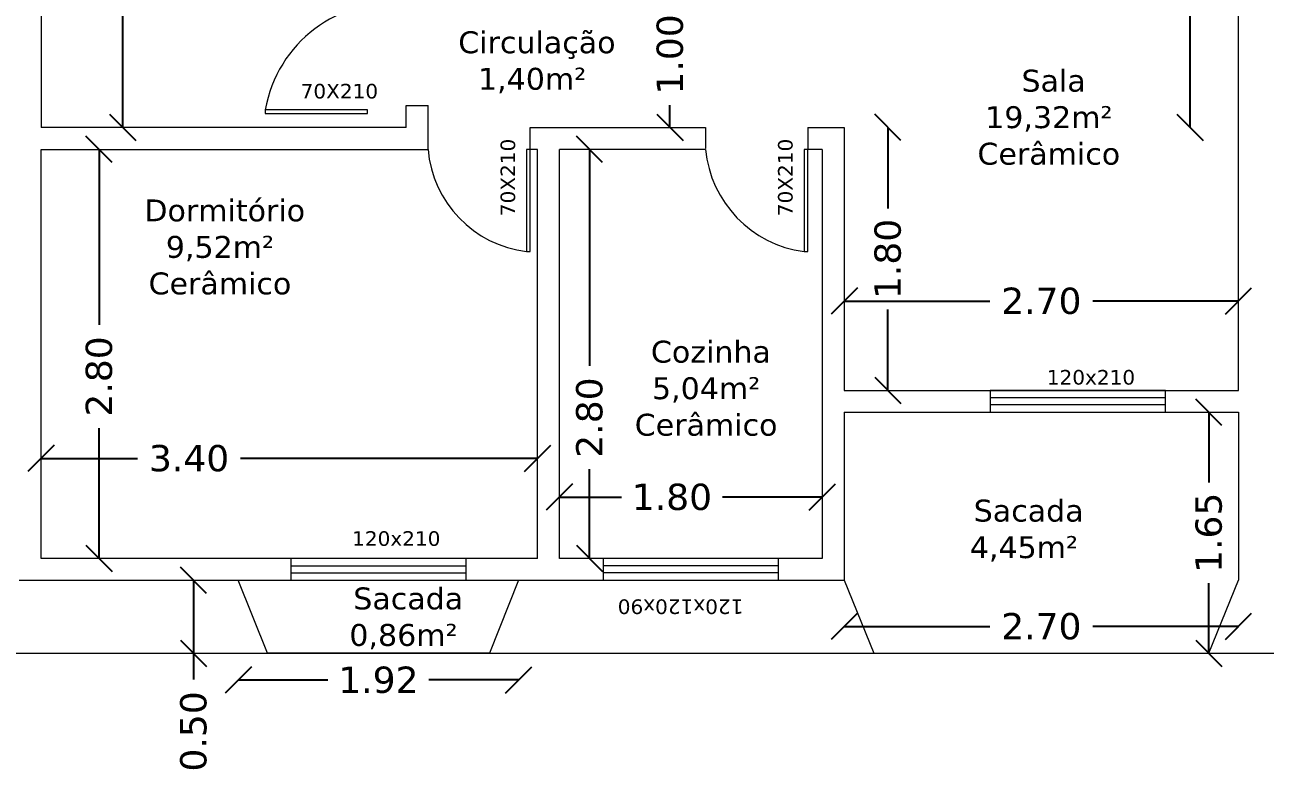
# Model space of a CAD drawing. Header units: millimetres. Extents: x 634 to 830, y -342 to -254.
# Drawn here: x 651.71 to 660.2, y -308.67 to -303.57 of the extents above; entities that cross this region are included whole.
import ezdxf

# ---------------------------------------------------------------- set-up
doc = ezdxf.new("R2010")
doc.units = ezdxf.units.MM
for name, color, linetype in [('Camada1', 6, 'Continuous'), ('Camada2', 1, 'Continuous'), ('Camada3', 2, 'Continuous'), ('Camada4', 2, 'Continuous'), ('ESQUADRIA', 2, 'Continuous'), ('PAREDE', 6, 'Continuous')]:
    doc.layers.add(name, color=color, linetype=linetype)
doc.styles.add('REGUA60', font='romansx2.shx', dxfattribs={"width": 1.4})
doc.styles.get("Standard").update_dxf_attribs({"font": 'verdana.ttf'})
doc.dimstyles.get("Standard").update_dxf_attribs({"dimtxt": 0.18, "dimasz": 0.18, "dimexe": 0.18, "dimexo": 0.0625, "dimgap": 0.09, "dimtad": 0, "dimzin": 0, "dimdsep": 46, "dimtxsty": 'Standard', "dimblk": 'OBLIQUE', "dimcen": 0.09, "dimse1": 1, "dimse2": 1, "dimadec": 0, "dimazin": 0, "dimtfac": 1, "dimtofl": 0, "dimtmove": 0, "dimatfit": 3, "dimldrblk": 'OBLIQUE', "dimfxl": 0, "dimtolj": 1, "dimtzin": 0, "dimarcsym": 0})

# ---------------------------------------------------------------- blocks, each defined once
blk = doc.blocks.new('_Oblique')
at = {"color": 0, "linetype": 'ByBlock', "lineweight": -2}
blk.add_line((-0.5, -0.5), (0.5, 0.5), dxfattribs=at)
blk = doc.blocks.new('*D286')
at = {"layer": 'Camada3', "color": 0, "lineweight": -2, "transparency": 16777216}
for p, q in [((652.3799, -300.5231), (652.3799, -302.0459)), ((652.3799, -304.2731), (652.3799, -302.7504))]:
    blk.add_line(p, q, dxfattribs=at)
at = {"layer": 'Defpoints', "color": 0, "lineweight": 0, "transparency": 16777216}
for p in [(651.8211, -300.5231), (652.3799, -300.5231), (651.8211, -304.2731)]:
    blk.add_point(p, dxfattribs=at)
at = {"layer": 'Camada3', "color": 0, "lineweight": -2, "transparency": 16777216, "xscale": 0.18, "yscale": 0.18, "zscale": 0.18}
for p, rotation in [((652.3799, -300.5231), 90), ((652.3799, -304.2731), 270)]:
    blk.add_blockref('_Oblique', p, dxfattribs=dict(at, rotation=rotation))
at = {"layer": 'Camada3', "color": 0, "lineweight": 0, "transparency": 16777216, "insert": (652.3799, -302.3981), "char_height": 0.18, "attachment_point": 5, "rotation": 90}
blk.add_mtext('\\A1;3.75', dxfattribs=at)
blk = doc.blocks.new('*D287')
at = {"layer": 'Camada3', "color": 0, "lineweight": -2, "transparency": 16777216}
for p, q in [((652.2185, -304.4231), (652.2185, -305.6246)), ((652.2185, -307.2231), (652.2185, -306.331))]:
    blk.add_line(p, q, dxfattribs=at)
at = {"layer": 'Defpoints', "color": 0, "lineweight": 0, "transparency": 16777216}
for p in [(651.8211, -304.4231), (651.8211, -307.2231), (652.2185, -307.2231)]:
    blk.add_point(p, dxfattribs=at)
at = {"layer": 'Camada3', "color": 0, "lineweight": -2, "transparency": 16777216, "xscale": 0.18, "yscale": 0.18, "zscale": 0.18}
for p, rotation in [((652.2185, -304.4231), 90), ((652.2185, -307.2231), 270)]:
    blk.add_blockref('_Oblique', p, dxfattribs=dict(at, rotation=rotation))
at = {"layer": 'Camada3', "color": 0, "lineweight": 0, "transparency": 16777216, "insert": (652.2185, -305.9778), "char_height": 0.18, "attachment_point": 5, "rotation": 90}
blk.add_mtext('\\A1;2.80', dxfattribs=at)
blk = doc.blocks.new('*D264')
at = {"layer": 'Camada3', "color": 0, "lineweight": -2, "transparency": 16777216}
for p, q in [((651.8211, -306.5385), (652.4818, -306.5385)), ((655.2211, -306.5385), (653.1876, -306.5385))]:
    blk.add_line(p, q, dxfattribs=at)
at = {"layer": 'Defpoints', "color": 0, "lineweight": 0, "transparency": 16777216}
for p in [(651.8211, -306.5385), (651.8211, -307.2231), (655.2211, -307.2231)]:
    blk.add_point(p, dxfattribs=at)
at = {"layer": 'Camada3', "color": 0, "lineweight": -2, "transparency": 16777216, "xscale": 0.18, "yscale": 0.18, "zscale": 0.18, "rotation": 180}
blk.add_blockref('_Oblique', (651.8211, -306.5385), dxfattribs=at)
at = {"layer": 'Camada3', "color": 0, "lineweight": -2, "transparency": 16777216, "xscale": 0.18, "yscale": 0.18, "zscale": 0.18}
blk.add_blockref('_Oblique', (655.2211, -306.5385), dxfattribs=at)
at = {"layer": 'Camada3', "color": 0, "lineweight": 0, "transparency": 16777216, "insert": (652.8347, -306.5385), "char_height": 0.18, "attachment_point": 5}
blk.add_mtext('\\A1;3.40', dxfattribs=at)
blk = doc.blocks.new('*D265')
at = {"layer": 'Camada3', "color": 0, "lineweight": -2, "transparency": 16777216}
for p, q in [((657.3211, -305.4612), (658.3179, -305.4612)), ((660.0211, -305.4612), (659.0243, -305.4612))]:
    blk.add_line(p, q, dxfattribs=at)
at = {"layer": 'Defpoints', "color": 0, "lineweight": 0, "transparency": 16777216}
for p in [(660.0211, -305.4612), (657.3211, -306.0731), (660.0211, -306.0731)]:
    blk.add_point(p, dxfattribs=at)
at = {"layer": 'Camada3', "color": 0, "lineweight": -2, "transparency": 16777216, "xscale": 0.18, "yscale": 0.18, "zscale": 0.18, "rotation": 180}
blk.add_blockref('_Oblique', (657.3211, -305.4612), dxfattribs=at)
at = {"layer": 'Camada3', "color": 0, "lineweight": -2, "transparency": 16777216, "xscale": 0.18, "yscale": 0.18, "zscale": 0.18}
blk.add_blockref('_Oblique', (660.0211, -305.4612), dxfattribs=at)
at = {"layer": 'Camada3', "color": 0, "lineweight": 0, "transparency": 16777216, "insert": (658.6711, -305.4612), "char_height": 0.18, "attachment_point": 5}
blk.add_mtext('\\A1;2.70', dxfattribs=at)
blk = doc.blocks.new('*D266')
at = {"layer": 'Camada3', "color": 0, "lineweight": -2, "transparency": 16777216}
for p, q in [((655.5767, -304.4231), (655.5767, -305.9058)), ((655.5767, -307.2231), (655.5767, -306.6122))]:
    blk.add_line(p, q, dxfattribs=at)
at = {"layer": 'Defpoints', "color": 0, "lineweight": 0, "transparency": 16777216}
for p in [(657.1711, -304.4231), (655.5767, -307.2231), (657.1711, -307.2231)]:
    blk.add_point(p, dxfattribs=at)
at = {"layer": 'Camada3', "color": 0, "lineweight": -2, "transparency": 16777216, "xscale": 0.18, "yscale": 0.18, "zscale": 0.18}
for p, rotation in [((655.5767, -304.4231), 90), ((655.5767, -307.2231), 270)]:
    blk.add_blockref('_Oblique', p, dxfattribs=dict(at, rotation=rotation))
at = {"layer": 'Camada3', "color": 0, "lineweight": 0, "transparency": 16777216, "insert": (655.5767, -306.259), "char_height": 0.18, "attachment_point": 5, "rotation": 90}
blk.add_mtext('\\A1;2.80', dxfattribs=at)
blk = doc.blocks.new('*D267')
at = {"layer": 'Camada3', "color": 0, "lineweight": -2, "transparency": 16777216}
for p, q in [((655.3711, -306.8034), (655.7949, -306.8034)), ((657.1711, -306.8034), (656.4873, -306.8034))]:
    blk.add_line(p, q, dxfattribs=at)
at = {"layer": 'Defpoints', "color": 0, "lineweight": 0, "transparency": 16777216}
for p in [(657.1711, -306.8034), (655.3711, -307.2231), (657.1711, -307.2231)]:
    blk.add_point(p, dxfattribs=at)
at = {"layer": 'Camada3', "color": 0, "lineweight": -2, "transparency": 16777216, "xscale": 0.18, "yscale": 0.18, "zscale": 0.18, "rotation": 180}
blk.add_blockref('_Oblique', (655.3711, -306.8034), dxfattribs=at)
at = {"layer": 'Camada3', "color": 0, "lineweight": -2, "transparency": 16777216, "xscale": 0.18, "yscale": 0.18, "zscale": 0.18}
blk.add_blockref('_Oblique', (657.1711, -306.8034), dxfattribs=at)
at = {"layer": 'Camada3', "color": 0, "lineweight": 0, "transparency": 16777216, "insert": (656.1411, -306.8034), "char_height": 0.18, "attachment_point": 5}
blk.add_mtext('\\A1;1.80', dxfattribs=at)
blk = doc.blocks.new('*D292')
at = {"layer": 'Camada3', "color": 0, "lineweight": -2, "transparency": 16777216}
for p, q in [((657.6199, -304.2731), (657.6199, -304.827)), ((657.6199, -306.0731), (657.6199, -305.5193))]:
    blk.add_line(p, q, dxfattribs=at)
at = {"layer": 'Defpoints', "color": 0, "lineweight": 0, "transparency": 16777216}
for p in [(657.3211, -304.2731), (657.3211, -306.0731), (657.6199, -306.0731)]:
    blk.add_point(p, dxfattribs=at)
at = {"layer": 'Camada3', "color": 0, "lineweight": -2, "transparency": 16777216, "xscale": 0.18, "yscale": 0.18, "zscale": 0.18}
for p, rotation in [((657.6199, -304.2731), 90), ((657.6199, -306.0731), 270)]:
    blk.add_blockref('_Oblique', p, dxfattribs=dict(at, rotation=rotation))
at = {"layer": 'Camada3', "color": 0, "lineweight": 0, "transparency": 16777216, "insert": (657.6199, -305.1731), "char_height": 0.18, "attachment_point": 5, "rotation": 90}
blk.add_mtext('\\A1;1.80', dxfattribs=at)
blk = doc.blocks.new('*D294')
at = {"layer": 'Camada3', "color": 0, "lineweight": -2, "transparency": 16777216}
for p, q in [((656.1279, -303.2731), (656.1279, -303.427)), ((656.1279, -304.2731), (656.1279, -304.1193))]:
    blk.add_line(p, q, dxfattribs=at)
at = {"layer": 'Defpoints', "color": 0, "lineweight": 0, "transparency": 16777216}
for p in [(655.8711, -303.2731), (655.8711, -304.2731), (656.1279, -304.2731)]:
    blk.add_point(p, dxfattribs=at)
at = {"layer": 'Camada3', "color": 0, "lineweight": -2, "transparency": 16777216, "xscale": 0.18, "yscale": 0.18, "zscale": 0.18}
for p, rotation in [((656.1279, -303.2731), 90), ((656.1279, -304.2731), 270)]:
    blk.add_blockref('_Oblique', p, dxfattribs=dict(at, rotation=rotation))
at = {"layer": 'Camada3', "color": 0, "lineweight": 0, "transparency": 16777216, "insert": (656.1279, -303.7731), "char_height": 0.18, "attachment_point": 5, "rotation": 90}
blk.add_mtext('\\A1;1.00', dxfattribs=at)
blk = doc.blocks.new('*D296')
at = {"layer": 'Camada3', "color": 0, "lineweight": -2, "transparency": 16777216}
for p, q in [((659.6897, -302.0231), (659.6897, -302.2781)), ((659.6897, -304.2731), (659.6897, -302.9833))]:
    blk.add_line(p, q, dxfattribs=at)
at = {"layer": 'Defpoints', "color": 0, "lineweight": 0, "transparency": 16777216}
for p in [(659.2911, -302.0231), (659.2911, -304.2731), (659.6897, -304.2731)]:
    blk.add_point(p, dxfattribs=at)
at = {"layer": 'Camada3', "color": 0, "lineweight": -2, "transparency": 16777216, "xscale": 0.18, "yscale": 0.18, "zscale": 0.18}
for p, rotation in [((659.6897, -302.0231), 90), ((659.6897, -304.2731), 270)]:
    blk.add_blockref('_Oblique', p, dxfattribs=dict(at, rotation=rotation))
at = {"layer": 'Camada3', "color": 0, "lineweight": 0, "transparency": 16777216, "insert": (659.6897, -302.6307), "char_height": 0.18, "attachment_point": 5, "rotation": 90}
blk.add_mtext('\\A1;2.25', dxfattribs=at)
blk = doc.blocks.new('*D298')
at = {"layer": 'Camada3', "color": 0, "lineweight": -2, "transparency": 16777216}
for p, q in [((659.818, -306.2231), (659.818, -306.7026)), ((659.818, -307.8731), (659.818, -307.3937))]:
    blk.add_line(p, q, dxfattribs=at)
at = {"layer": 'Defpoints', "color": 0, "lineweight": 0, "transparency": 16777216}
for p in [(660.0211, -306.2231), (659.818, -307.8731), (660.0211, -307.8731)]:
    blk.add_point(p, dxfattribs=at)
at = {"layer": 'Camada3', "color": 0, "lineweight": -2, "transparency": 16777216, "xscale": 0.18, "yscale": 0.18, "zscale": 0.18}
for p, rotation in [((659.818, -306.2231), 90), ((659.818, -307.8731), 270)]:
    blk.add_blockref('_Oblique', p, dxfattribs=dict(at, rotation=rotation))
at = {"layer": 'Camada3', "color": 0, "lineweight": 0, "transparency": 16777216, "insert": (659.818, -307.0481), "char_height": 0.18, "attachment_point": 5, "rotation": 90}
blk.add_mtext('\\A1;1.65', dxfattribs=at)
blk = doc.blocks.new('*D299')
at = {"layer": 'Camada3', "color": 0, "lineweight": -2, "transparency": 16777216}
for p, q in [((657.3211, -307.6889), (658.3179, -307.6889)), ((660.0211, -307.6889), (659.0243, -307.6889))]:
    blk.add_line(p, q, dxfattribs=at)
at = {"layer": 'Defpoints', "color": 0, "lineweight": 0, "transparency": 16777216}
for p in [(657.3211, -307.3731), (660.0211, -307.3731), (660.0211, -307.6889)]:
    blk.add_point(p, dxfattribs=at)
at = {"layer": 'Camada3', "color": 0, "lineweight": -2, "transparency": 16777216, "xscale": 0.18, "yscale": 0.18, "zscale": 0.18, "rotation": 180}
blk.add_blockref('_Oblique', (657.3211, -307.6889), dxfattribs=at)
at = {"layer": 'Camada3', "color": 0, "lineweight": -2, "transparency": 16777216, "xscale": 0.18, "yscale": 0.18, "zscale": 0.18}
blk.add_blockref('_Oblique', (660.0211, -307.6889), dxfattribs=at)
at = {"layer": 'Camada3', "color": 0, "lineweight": 0, "transparency": 16777216, "insert": (658.6711, -307.6889), "char_height": 0.18, "attachment_point": 5}
blk.add_mtext('\\A1;2.70', dxfattribs=at)
blk = doc.blocks.new('*D300')
at = {"layer": 'Camada3', "color": 0, "lineweight": -2, "transparency": 16777216}
for p, q in [((653.1711, -308.0557), (653.7848, -308.0557)), ((655.0911, -308.0557), (654.4774, -308.0557))]:
    blk.add_line(p, q, dxfattribs=at)
at = {"layer": 'Defpoints', "color": 0, "lineweight": 0, "transparency": 16777216}
for p in [(653.1711, -307.3731), (655.0911, -307.3731), (655.0911, -308.0557)]:
    blk.add_point(p, dxfattribs=at)
at = {"layer": 'Camada3', "color": 0, "lineweight": -2, "transparency": 16777216, "xscale": 0.18, "yscale": 0.18, "zscale": 0.18, "rotation": 180}
blk.add_blockref('_Oblique', (653.1711, -308.0557), dxfattribs=at)
at = {"layer": 'Camada3', "color": 0, "lineweight": -2, "transparency": 16777216, "xscale": 0.18, "yscale": 0.18, "zscale": 0.18}
blk.add_blockref('_Oblique', (655.0911, -308.0557), dxfattribs=at)
at = {"layer": 'Camada3', "color": 0, "lineweight": 0, "transparency": 16777216, "insert": (654.1311, -308.0557), "char_height": 0.18, "attachment_point": 5}
blk.add_mtext('\\A1;1.92', dxfattribs=at)
blk = doc.blocks.new('*D301')
at = {"layer": 'Camada3', "color": 0, "lineweight": -2, "transparency": 16777216}
for p, q in [((652.8651, -307.3731), (652.8651, -307.8731)), ((652.8651, -307.8731), (652.8651, -308.0531))]:
    blk.add_line(p, q, dxfattribs=at)
at = {"layer": 'Defpoints', "color": 0, "lineweight": 0, "transparency": 16777216}
for p in [(655.0911, -307.3731), (652.8651, -307.8731), (655.0911, -307.8731)]:
    blk.add_point(p, dxfattribs=at)
at = {"layer": 'Camada3', "color": 0, "lineweight": -2, "transparency": 16777216, "xscale": 0.18, "yscale": 0.18, "zscale": 0.18}
for p, rotation in [((652.8651, -307.3731), 90), ((652.8651, -307.8731), 270)]:
    blk.add_blockref('_Oblique', p, dxfattribs=dict(at, rotation=rotation))
at = {"layer": 'Camada3', "color": 0, "lineweight": 0, "transparency": 16777216, "insert": (652.8651, -308.4078), "char_height": 0.18, "attachment_point": 5, "rotation": 90}
blk.add_mtext('\\A1;0.50', dxfattribs=at)

msp = doc.modelspace()

# ---------------------------------------------------------------- linework, layer by layer
at = {"layer": 'Camada1', "lineweight": 0}
for p, q in [((656.3711, -304.2731), (656.3711, -304.4167)), ((657.0711, -304.2731), (657.0711, -304.4231)), ((657.1711, -304.4231), (657.0711, -304.4231)), ((657.1711, -307.2231), (655.3711, -307.2231))]:
    msp.add_line(p, q, dxfattribs=at)
at = {"layer": 'Camada2', "lineweight": 0}
for p, q in [((659.5211, -306.0731), (658.3211, -306.0731)), ((658.3211, -306.0731), (658.3211, -306.2231)), ((659.5211, -306.1231), (658.3211, -306.1231)), ((659.5211, -306.2231), (659.5211, -306.0731)), ((659.5211, -306.1731), (658.3211, -306.1731)), ((658.3211, -306.2231), (659.5211, -306.2231)), ((653.5311, -307.2231), (653.5311, -307.3731)), ((654.7311, -307.2231), (653.5311, -307.2231)), ((654.7311, -307.3731), (654.7311, -307.2231)), ((656.8711, -307.2231), (655.6711, -307.2231)), ((655.6711, -307.2231), (655.6711, -307.3731)), ((656.8711, -307.3731), (656.8711, -307.2231)), ((653.5311, -307.2731), (654.7311, -307.2731)), ((656.8711, -307.2731), (655.6711, -307.2731)), ((653.5311, -307.3231), (654.7311, -307.3231)), ((653.5311, -307.3731), (654.7311, -307.3731)), ((656.8711, -307.3231), (655.6711, -307.3231)), ((655.6711, -307.3731), (656.8711, -307.3731)), ((634.6711, -307.8731), (668.6711, -307.8731))]:
    msp.add_line(p, q, dxfattribs=at)
at = {"layer": 'Camada4', "lineweight": 0}
for p, q in [((654.0562, -304.153), (653.3562, -304.153)), ((653.3562, -304.153), (653.3562, -304.178)), ((653.3562, -304.178), (654.0562, -304.178)), ((654.0562, -304.178), (654.0562, -304.153)), ((655.1711, -304.4231), (655.1461, -304.4231)), ((655.1461, -304.4231), (655.1461, -305.1231)), ((655.1711, -305.1231), (655.1711, -304.4231)), ((657.0711, -304.4231), (657.0461, -304.4231)), ((657.0461, -304.4231), (657.0461, -305.1231)), ((657.0711, -305.1231), (657.0711, -304.4231)), ((655.1461, -305.1231), (655.1711, -305.1231)), ((657.0461, -305.1231), (657.0711, -305.1231))]:
    msp.add_line(p, q, dxfattribs=at)
for centre, radius, start, end in [((654.2309, -304.3066), 0.8881, 84.17177, 170.03753), ((655.2413, -304.3559), 0.7731, 184.98686, 262.92988), ((657.1493, -304.3481), 0.7818, 185.50466, 262.41208)]:
    msp.add_arc(centre, radius, start, end, dxfattribs=at)
at = {"layer": 'PAREDE', "lineweight": 0}
for p, q in [((651.8211, -300.5231), (651.8211, -304.2731)), ((660.0211, -306.0731), (660.0211, -302.0231)), ((654.3211, -304.2731), (654.3211, -304.1231)), ((654.3211, -304.1231), (654.4711, -304.1231)), ((654.4711, -304.4231), (654.4711, -304.1231)), ((654.3211, -304.2731), (651.8211, -304.2731)), ((655.1711, -304.2731), (656.3711, -304.2731)), ((655.1711, -304.4231), (655.1711, -304.2731)), ((657.0711, -304.2731), (657.3211, -304.2731)), ((657.3211, -304.2731), (657.3211, -306.0731)), ((651.8211, -304.4231), (654.4711, -304.4231)), ((651.8211, -307.2231), (651.8211, -304.4231)), ((655.2211, -304.4231), (655.1711, -304.4231)), ((655.2211, -307.2231), (655.2211, -304.4231)), ((655.3711, -307.2231), (655.3711, -304.4231)), ((656.3711, -304.4231), (655.3711, -304.4231)), ((657.1711, -304.4231), (657.1711, -307.2231)), ((657.3211, -306.0731), (660.0211, -306.0731)), ((657.3211, -306.2231), (660.0211, -306.2231)), ((657.3211, -306.2231), (657.3211, -307.3731)), ((660.0211, -306.2231), (660.0211, -307.3731)), ((655.0911, -307.2231), (651.8211, -307.2231)), ((655.2211, -307.2231), (654.7311, -307.2231)), ((651.6711, -307.3731), (657.3211, -307.3731)), ((653.3711, -307.8731), (653.1711, -307.3731)), ((655.0911, -307.3731), (654.8911, -307.8731)), ((657.3211, -307.3731), (657.5242, -307.8731)), ((659.818, -307.8731), (660.0211, -307.3731)), ((654.8911, -307.8731), (653.3711, -307.8731)), ((657.5242, -307.8731), (659.818, -307.8731))]:
    msp.add_line(p, q, dxfattribs=at)

# ---------------------------------------------------------------- texts
at = {"layer": 'ESQUADRIA', "lineweight": 0, "style": 'REGUA60'}
for s, insert, char_height, attachment_point in [('{\\fVerdana|b0|i0|c0|p34;\\C4; Circulação\\P\\C2;1,40m²}', (655.1839, -303.8268), 0.15, 5), ('{\\fVerdana|b0|i0|c0|p34;\\C4; Sala\\P\\C2;19,32m²\\PCerâmico}', (658.7223, -304.2041), 0.15, 5), ('{\\fVerdana|b0|i0|c0|p34;\\C2;70X210}', (654.1291, -304.0765), 0.1, 9), ('{\\fVerdana|b0|i0|c0|p34;\\C4; Dormitório\\P\\C2;9,52m²\\PCerâmico}', (653.0461, -305.0921), 0.15, 5), ('{\\fVerdana|b0|i0|c0|p34;\\C4; Cozinha\\P\\C2;5,04m²\\PCerâmico}', (656.3753, -306.0596), 0.15, 5), ('{\\fVerdana|b0|i0|c0|p34;\\C4;120x210}', (659.3132, -305.9333), 0.1, 3), ('{\\fVerdana|b0|i0|c0|p34;\\C4; Sacada\\P\\C2;4,45m²}', (658.5517, -307.0332), 0.15, 5), ('{\\fVerdana|b0|i0|c0|p34;\\C4;120x210}', (654.556, -307.0372), 0.1, 3), ('{\\fVerdana|b0|i0|c0|p34;\\C4; Sacada\\P\\C2;0,86m²}', (654.3028, -307.6343), 0.15, 5)]:
    msp.add_mtext(s, dxfattribs=dict(at, insert=insert, char_height=char_height, attachment_point=attachment_point))
at = {"layer": 'ESQUADRIA', "lineweight": 0, "char_height": 0.1, "style": 'REGUA60'}
for s, insert, attachment_point, rotation in [('{\\fVerdana|b0|i0|c0|p34;\\C2;70X210}', (655.0696, -304.3502), 9, 90), ('{\\fVerdana|b0|i0|c0|p34;\\C2;70X210}', (656.9696, -304.3502), 9, 90), ('{\\fVerdana|b0|i0|c0|p34;\\C4;120x120x90}', (655.7703, -307.6041), 3, 180)]:
    msp.add_mtext(s, dxfattribs=dict(at, insert=insert, attachment_point=attachment_point, rotation=rotation))

# ---------------------------------------------------------------- dimensions: what is measured, and where the dimension line sits
at = {"layer": 'Camada3', "lineweight": 0}
for base, p1, p2, picture, middle in [((652.3799, -300.5231), (651.8211, -304.2731), (651.8211, -300.5231), '*D286', (652.3799, -302.3981)), ((657.6199, -306.0731), (657.3211, -304.2731), (657.3211, -306.0731), '*D292', (657.6199, -305.1731))]:
    dim = msp.add_linear_dim(base=base, p1=p1, p2=p2, angle=90, dimstyle='Standard', dxfattribs=at)
    dim.commit()
    dim.dimension.update_dxf_attribs({"geometry": picture, "text_midpoint": middle})
dim = msp.add_linear_dim(base=(659.6897, -304.2731), p1=(659.2911, -302.0231), p2=(659.2911, -304.2731), angle=90, dimstyle='Standard', override={"dimfxl": 10, "dimfxlon": 1, "dimarcsym": 1}, dxfattribs=at)
dim.commit()
dim.dimension.update_dxf_attribs({"geometry": '*D296', "text_midpoint": (659.6897, -302.6307), "dimtype": 160})
for base, p1, p2, picture, middle in [((656.1279, -304.2731), (655.8711, -303.2731), (655.8711, -304.2731), '*D294', (656.1279, -303.7731)), ((659.818, -307.8731), (660.0211, -306.2231), (660.0211, -307.8731), '*D298', (659.818, -307.0481)), ((652.8651, -307.8731), (655.0911, -307.3731), (655.0911, -307.8731), '*D301', (652.8651, -308.4078))]:
    dim = msp.add_linear_dim(base=base, p1=p1, p2=p2, angle=90, dimstyle='Standard', override={"dimfxl": 10, "dimfxlon": 1, "dimarcsym": 1}, dxfattribs=at)
    dim.commit()
    dim.dimension.update_dxf_attribs({"geometry": picture, "text_midpoint": middle})
for base, p1, p2, picture, middle in [((652.2185, -307.2231), (651.8211, -304.4231), (651.8211, -307.2231), '*D287', (652.2185, -305.9778)), ((655.5767, -307.2231), (657.1711, -304.4231), (657.1711, -307.2231), '*D266', (655.5767, -306.259))]:
    dim = msp.add_linear_dim(base=base, p1=p1, p2=p2, angle=90, dimstyle='Standard', dxfattribs=at)
    dim.commit()
    dim.dimension.update_dxf_attribs({"geometry": picture, "text_midpoint": middle, "dimtype": 160})
dim = msp.add_linear_dim(base=(660.0211, -305.4612), p1=(657.3211, -306.0731), p2=(660.0211, -306.0731), dimstyle='Standard', dxfattribs=at)
dim.commit()
dim.dimension.update_dxf_attribs({"geometry": '*D265', "text_midpoint": (658.6711, -305.4612)})
for base, p1, p2, picture, middle in [((651.8211, -306.5385), (655.2211, -307.2231), (651.8211, -307.2231), '*D264', (652.8347, -306.5385)), ((657.1711, -306.8034), (655.3711, -307.2231), (657.1711, -307.2231), '*D267', (656.1411, -306.8034))]:
    dim = msp.add_linear_dim(base=base, p1=p1, p2=p2, dimstyle='Standard', dxfattribs=at)
    dim.commit()
    dim.dimension.update_dxf_attribs({"geometry": picture, "text_midpoint": middle, "dimtype": 160})
for base, p1, p2, picture, middle in [((655.0911, -308.0557), (653.1711, -307.3731), (655.0911, -307.3731), '*D300', (654.1311, -308.0557)), ((660.0211, -307.6889), (657.3211, -307.3731), (660.0211, -307.3731), '*D299', (658.6711, -307.6889))]:
    dim = msp.add_linear_dim(base=base, p1=p1, p2=p2, dimstyle='Standard', override={"dimfxl": 10, "dimfxlon": 1, "dimarcsym": 1}, dxfattribs=at)
    dim.commit()
    dim.dimension.update_dxf_attribs({"geometry": picture, "text_midpoint": middle})

doc.saveas('drawing.dxf')
